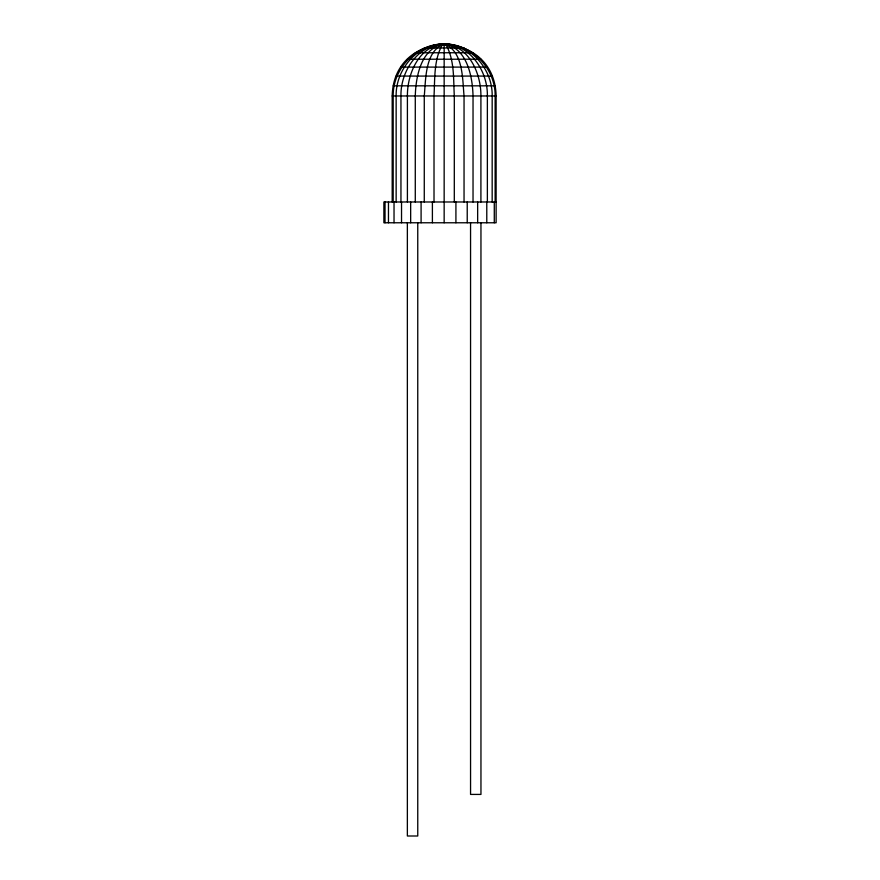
<?xml version="1.0" encoding="UTF-8"?>
<svg xmlns="http://www.w3.org/2000/svg" width="880" height="880" viewBox="0 0 880 880"><rect width="100%" height="100%" fill="white"/><g stroke="black" fill="none" stroke-linecap="round" stroke-linejoin="round"><path stroke-width="1.32" d="M392.194 201.982L392.194 95.964C393.679 27.698 494.637 27.698 496.122 95.964L496.122 222.772L383.878 222.772L383.878 201.982L496.122 201.982M495.132 201.982L495.132 95.964C495.583 68.563 471.79 43.637 444.158 44L442.178 45.001C433.686 60.302 434.973 78.991 434.016 95.964L434.016 201.982M492.173 201.982L492.173 95.964C492.712 69.685 471.328 43.868 444.158 44C424.908 51.007 425.887 79.024 424.27 95.964L424.27 201.982M487.366 201.982L487.366 95.964C487.894 71.511 470.514 44.396 444.158 44C421.157 47.729 415.8 76.472 415.283 95.964L415.283 201.982M480.909 201.982L480.909 95.964C481.129 73.887 469.249 45.529 444.158 44C419.067 45.529 407.187 73.887 407.407 95.964L407.407 201.982M473.033 201.982L473.033 95.964C472.516 76.472 467.159 47.729 444.158 44C417.802 44.396 400.422 71.511 400.95 95.964L400.95 201.982M464.046 201.982L464.046 95.964C462.429 79.024 463.408 51.007 444.158 44C416.988 43.868 395.604 69.685 396.143 95.964L396.143 201.982M454.3 201.982L454.3 95.964C453.343 78.991 454.63 60.302 446.138 45.001L444.158 44C416.526 43.648 392.733 68.563 393.184 95.964L393.184 201.982M434.016 45.001L454.3 45.001M424.27 47.96L464.046 47.96M415.283 52.756L473.033 52.756M407.407 59.224L480.909 59.224M400.95 67.1L487.366 67.1M396.143 76.076L492.173 76.076M393.184 85.833L495.132 85.833M392.194 95.964L496.122 95.964M494.285 201.982L494.285 222.772M486.783 201.982L486.783 222.772M480.953 222.772L480.953 794.42L470.558 794.42L470.558 222.772M477.653 201.982L477.653 222.772M467.225 201.982L467.225 222.772M455.917 201.982L455.917 222.772M444.158 44L444.158 222.772M432.399 201.982L432.399 222.772M421.091 201.982L421.091 222.772M417.758 222.772L417.758 836L407.363 836L407.363 222.772M410.663 201.982L410.663 222.772M401.533 201.982L401.533 222.772M394.031 201.982L394.031 222.772M388.465 201.982L388.465 222.772M385.033 201.982L385.033 222.772"/></g></svg>
